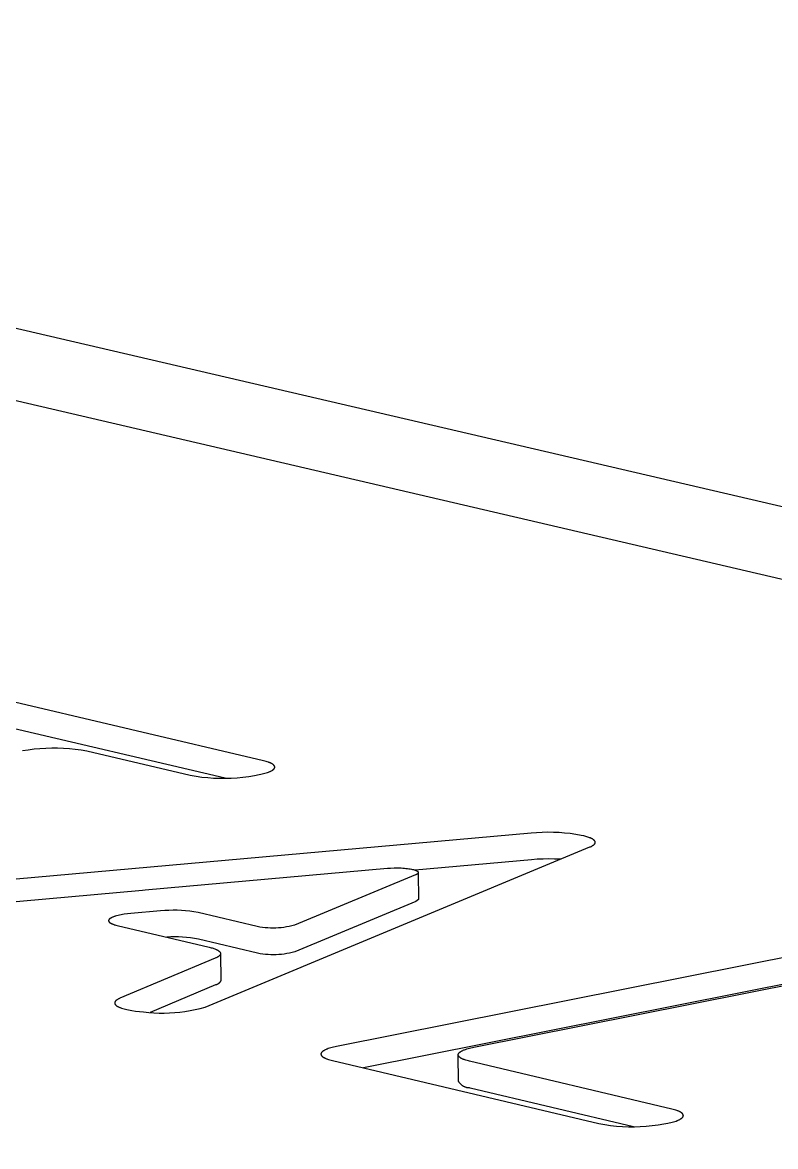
# Model space of a CAD drawing. Header units: millimetres. Extents: x 1422 to 6060, y -58 to 3182.
# Drawn here: x 2251.71 to 2273.66, y 1289.42 to 1322.17 of the extents above; entities that cross this region are included whole.
import ezdxf

# ---------------------------------------------------------------- set-up
doc = ezdxf.new("R2010")
doc.units = ezdxf.units.MM
doc.header["$MEASUREMENT"] = 0
doc.layers.add('Utwórz2D linie widoczne', color=7, linetype='Continuous', true_color=0x000000)

msp = doc.modelspace()

# ---------------------------------------------------------------- linework, layer by layer
at = {"layer": 'Utwórz2D linie widoczne'}
for p, q in [((2160.631, 1334.406), (2400.601, 1278.58)), ((2155.528, 1333.526), (2394.858, 1277.742)), ((2258.73, 1300.659), (2249.104, 1302.92)), ((2257.613, 1300.15), (2249.114, 1302.148)), ((2251.707, 1300.955), (2251.876, 1300.982)), ((2251.876, 1300.982), (2252.046, 1301.003)), ((2252.046, 1301.003), (2252.217, 1301.019)), ((2252.217, 1301.019), (2252.388, 1301.029)), ((2252.388, 1301.029), (2252.559, 1301.034)), ((2252.559, 1301.034), (2252.731, 1301.033)), ((2252.731, 1301.033), (2252.902, 1301.027)), ((2252.902, 1301.027), (2253.073, 1301.015)), ((2253.073, 1301.015), (2253.243, 1300.997)), ((2253.243, 1300.997), (2253.413, 1300.975)), ((2253.413, 1300.975), (2253.582, 1300.946)), ((2253.582, 1300.946), (2256.597, 1300.237)), ((2258.768, 1300.649), (2258.73, 1300.659)), ((2258.805, 1300.639), (2258.768, 1300.649)), ((2258.84, 1300.629), (2258.805, 1300.639)), ((2258.873, 1300.618), (2258.84, 1300.629)), ((2258.889, 1300.612), (2258.873, 1300.618)), ((2258.904, 1300.607), (2258.889, 1300.612)), ((2258.919, 1300.601), (2258.904, 1300.607)), ((2258.933, 1300.595), (2258.919, 1300.601)), ((2258.946, 1300.588), (2258.933, 1300.595)), ((2258.959, 1300.582), (2258.946, 1300.588)), ((2258.971, 1300.576), (2258.959, 1300.582)), ((2258.983, 1300.569), (2258.971, 1300.576)), ((2258.988, 1300.566), (2258.983, 1300.569)), ((2258.993, 1300.563), (2258.988, 1300.566)), ((2258.999, 1300.559), (2258.993, 1300.563)), ((2259.003, 1300.556), (2258.999, 1300.559)), ((2259.008, 1300.552), (2259.003, 1300.556)), ((2259.013, 1300.549), (2259.008, 1300.552)), ((2259.011, 1300.397), (2259.016, 1300.401)), ((2259.017, 1300.546), (2259.013, 1300.549)), ((2259.016, 1300.401), (2259.02, 1300.404)), ((2259.021, 1300.542), (2259.017, 1300.546)), ((2259.02, 1300.404), (2259.024, 1300.408)), ((2259.025, 1300.539), (2259.021, 1300.542)), ((2259.024, 1300.408), (2259.028, 1300.411)), ((2259.029, 1300.535), (2259.025, 1300.539)), ((2259.028, 1300.411), (2259.032, 1300.415)), ((2259.032, 1300.532), (2259.029, 1300.535)), ((2259.036, 1300.528), (2259.032, 1300.532)), ((2259.032, 1300.415), (2259.035, 1300.419)), ((2259.035, 1300.419), (2259.038, 1300.422)), ((2259.037, 1300.526), (2259.036, 1300.528)), ((2259.039, 1300.525), (2259.037, 1300.526)), ((2259.038, 1300.422), (2259.04, 1300.424)), ((2259.04, 1300.523), (2259.039, 1300.525)), ((2259.042, 1300.521), (2259.04, 1300.523)), ((2259.04, 1300.424), (2259.041, 1300.426)), ((2259.041, 1300.426), (2259.043, 1300.428)), ((2259.043, 1300.519), (2259.042, 1300.521)), ((2259.044, 1300.517), (2259.043, 1300.519)), ((2259.043, 1300.428), (2259.044, 1300.43)), ((2259.046, 1300.516), (2259.044, 1300.517)), ((2259.044, 1300.43), (2259.045, 1300.431)), ((2259.045, 1300.431), (2259.047, 1300.433)), ((2259.047, 1300.514), (2259.046, 1300.516)), ((2259.048, 1300.512), (2259.047, 1300.514)), ((2259.047, 1300.433), (2259.048, 1300.435)), ((2259.049, 1300.51), (2259.048, 1300.512)), ((2259.048, 1300.435), (2259.049, 1300.437)), ((2259.05, 1300.509), (2259.049, 1300.51)), ((2259.049, 1300.437), (2259.05, 1300.439)), ((2259.051, 1300.507), (2259.05, 1300.509)), ((2259.05, 1300.439), (2259.051, 1300.441)), ((2259.052, 1300.505), (2259.051, 1300.507)), ((2259.051, 1300.441), (2259.052, 1300.442)), ((2259.053, 1300.503), (2259.052, 1300.505)), ((2259.052, 1300.442), (2259.053, 1300.444)), ((2259.054, 1300.501), (2259.053, 1300.503)), ((2259.053, 1300.444), (2259.054, 1300.446)), ((2259.055, 1300.499), (2259.054, 1300.501)), ((2259.054, 1300.446), (2259.055, 1300.448)), ((2259.056, 1300.498), (2259.055, 1300.499)), ((2259.055, 1300.45), (2259.056, 1300.452)), ((2259.055, 1300.448), (2259.055, 1300.45)), ((2259.056, 1300.496), (2259.056, 1300.498)), ((2259.057, 1300.494), (2259.056, 1300.496)), ((2259.056, 1300.452), (2259.057, 1300.453)), ((2259.057, 1300.492), (2259.057, 1300.494)), ((2259.058, 1300.49), (2259.057, 1300.492)), ((2259.057, 1300.455), (2259.058, 1300.457)), ((2259.057, 1300.453), (2259.057, 1300.455)), ((2259.058, 1300.488), (2259.058, 1300.49)), ((2259.059, 1300.487), (2259.058, 1300.488)), ((2259.058, 1300.459), (2259.059, 1300.461)), ((2259.058, 1300.457), (2259.058, 1300.459)), ((2259.059, 1300.485), (2259.059, 1300.487)), ((2259.059, 1300.483), (2259.059, 1300.485)), ((2259.06, 1300.481), (2259.059, 1300.483)), ((2259.059, 1300.465), (2259.06, 1300.466)), ((2259.059, 1300.463), (2259.059, 1300.465)), ((2259.059, 1300.461), (2259.059, 1300.463)), ((2259.06, 1300.479), (2259.06, 1300.481)), ((2259.06, 1300.477), (2259.06, 1300.479)), ((2259.06, 1300.476), (2259.06, 1300.477)), ((2259.06, 1300.474), (2259.06, 1300.476)), ((2259.06, 1300.472), (2259.06, 1300.474)), ((2259.06, 1300.47), (2259.06, 1300.472)), ((2259.06, 1300.468), (2259.06, 1300.47)), ((2259.06, 1300.466), (2259.06, 1300.468)), ((2256.597, 1300.237), (2256.766, 1300.209)), ((2256.766, 1300.209), (2256.936, 1300.186)), ((2256.936, 1300.186), (2257.107, 1300.169)), ((2257.107, 1300.169), (2257.278, 1300.157)), ((2257.278, 1300.157), (2257.449, 1300.15)), ((2257.449, 1300.15), (2257.621, 1300.15)), ((2257.621, 1300.15), (2257.792, 1300.154)), ((2257.792, 1300.154), (2257.963, 1300.165)), ((2257.963, 1300.165), (2258.134, 1300.181)), ((2258.134, 1300.181), (2258.304, 1300.202)), ((2258.304, 1300.202), (2258.474, 1300.229)), ((2258.474, 1300.229), (2258.607, 1300.255)), ((2258.607, 1300.255), (2258.651, 1300.264)), ((2258.651, 1300.264), (2258.693, 1300.274)), ((2258.693, 1300.274), (2258.735, 1300.284)), ((2258.735, 1300.284), (2258.774, 1300.295)), ((2258.774, 1300.295), (2258.812, 1300.306)), ((2258.812, 1300.306), (2258.848, 1300.318)), ((2258.848, 1300.318), (2258.882, 1300.33)), ((2258.882, 1300.33), (2258.898, 1300.336)), ((2258.898, 1300.336), (2258.914, 1300.342)), ((2258.914, 1300.342), (2258.928, 1300.349)), ((2258.928, 1300.349), (2258.942, 1300.356)), ((2258.942, 1300.356), (2258.956, 1300.362)), ((2258.956, 1300.362), (2258.968, 1300.369)), ((2258.968, 1300.369), (2258.98, 1300.376)), ((2258.98, 1300.376), (2258.986, 1300.379)), ((2258.986, 1300.379), (2258.991, 1300.383)), ((2258.991, 1300.383), (2258.997, 1300.386)), ((2258.997, 1300.386), (2259.002, 1300.39)), ((2259.002, 1300.39), (2259.007, 1300.393)), ((2259.007, 1300.393), (2259.011, 1300.397)), ((2266.529, 1298.551), (2244.089, 1296.542)), ((2266.693, 1298.564), (2266.529, 1298.551)), ((2266.856, 1298.572), (2266.693, 1298.564)), ((2267.02, 1298.576), (2266.856, 1298.572)), ((2267.183, 1298.573), (2267.02, 1298.576)), ((2267.347, 1298.566), (2267.183, 1298.573)), ((2267.51, 1298.554), (2267.347, 1298.566)), ((2267.672, 1298.536), (2267.51, 1298.554)), ((2267.834, 1298.513), (2267.672, 1298.536)), ((2267.996, 1298.485), (2267.834, 1298.513)), ((2268.069, 1298.468), (2267.996, 1298.485)), ((2268.1, 1298.461), (2268.069, 1298.468)), ((2268.13, 1298.453), (2268.1, 1298.461)), ((2268.158, 1298.445), (2268.13, 1298.453)), ((2268.186, 1298.436), (2268.158, 1298.445)), ((2268.212, 1298.427), (2268.186, 1298.436)), ((2257.034, 1293.48), (2268.247, 1298.147)), ((2268.237, 1298.418), (2268.212, 1298.427)), ((2268.26, 1298.409), (2268.237, 1298.418)), ((2268.247, 1298.147), (2268.268, 1298.156)), ((2268.271, 1298.404), (2268.26, 1298.409)), ((2268.268, 1298.156), (2268.279, 1298.161)), ((2268.282, 1298.399), (2268.271, 1298.404)), ((2268.279, 1298.161), (2268.289, 1298.166)), ((2268.292, 1298.395), (2268.282, 1298.399)), ((2268.289, 1298.166), (2268.298, 1298.171)), ((2268.302, 1298.39), (2268.292, 1298.395)), ((2268.298, 1298.171), (2268.307, 1298.176)), ((2268.311, 1298.385), (2268.302, 1298.39)), ((2268.307, 1298.176), (2268.316, 1298.181)), ((2268.32, 1298.38), (2268.311, 1298.385)), ((2268.316, 1298.181), (2268.325, 1298.186)), ((2268.329, 1298.374), (2268.32, 1298.38)), ((2268.325, 1298.186), (2268.333, 1298.191)), ((2268.337, 1298.369), (2268.329, 1298.374)), ((2268.333, 1298.191), (2268.34, 1298.196)), ((2268.345, 1298.364), (2268.337, 1298.369)), ((2268.34, 1298.196), (2268.347, 1298.201)), ((2268.352, 1298.359), (2268.345, 1298.364)), ((2268.347, 1298.201), (2268.354, 1298.206)), ((2268.355, 1298.356), (2268.352, 1298.359)), ((2268.354, 1298.206), (2268.357, 1298.209)), ((2268.358, 1298.354), (2268.355, 1298.356)), ((2268.357, 1298.209), (2268.361, 1298.212)), ((2268.362, 1298.351), (2268.358, 1298.354)), ((2268.361, 1298.212), (2268.364, 1298.214)), ((2268.365, 1298.348), (2268.362, 1298.351)), ((2268.364, 1298.214), (2268.366, 1298.217)), ((2268.368, 1298.346), (2268.365, 1298.348)), ((2268.366, 1298.217), (2268.369, 1298.219)), ((2268.37, 1298.343), (2268.368, 1298.346)), ((2268.369, 1298.219), (2268.372, 1298.222)), ((2268.373, 1298.34), (2268.37, 1298.343)), ((2268.372, 1298.222), (2268.375, 1298.225)), ((2268.376, 1298.338), (2268.373, 1298.34)), ((2268.375, 1298.225), (2268.377, 1298.228)), ((2268.378, 1298.335), (2268.376, 1298.338)), ((2268.377, 1298.228), (2268.379, 1298.23)), ((2268.381, 1298.332), (2268.378, 1298.335)), ((2268.379, 1298.23), (2268.382, 1298.233)), ((2268.383, 1298.329), (2268.381, 1298.332)), ((2268.382, 1298.233), (2268.384, 1298.236)), ((2268.385, 1298.327), (2268.383, 1298.329)), ((2268.384, 1298.236), (2268.386, 1298.238)), ((2268.387, 1298.324), (2268.385, 1298.327)), ((2268.386, 1298.238), (2268.388, 1298.241)), ((2268.389, 1298.321), (2268.387, 1298.324)), ((2268.388, 1298.241), (2268.389, 1298.244)), ((2268.39, 1298.318), (2268.389, 1298.321)), ((2268.389, 1298.244), (2268.391, 1298.247)), ((2268.392, 1298.316), (2268.39, 1298.318)), ((2268.391, 1298.247), (2268.392, 1298.249)), ((2268.393, 1298.314), (2268.392, 1298.316)), ((2268.392, 1298.249), (2268.393, 1298.251)), ((2268.393, 1298.313), (2268.393, 1298.314)), ((2268.394, 1298.312), (2268.393, 1298.313)), ((2268.393, 1298.251), (2268.394, 1298.252)), ((2268.395, 1298.31), (2268.394, 1298.312)), ((2268.394, 1298.252), (2268.395, 1298.253)), ((2268.395, 1298.309), (2268.395, 1298.31)), ((2268.396, 1298.307), (2268.395, 1298.309)), ((2268.395, 1298.255), (2268.396, 1298.256)), ((2268.395, 1298.253), (2268.395, 1298.255)), ((2268.396, 1298.306), (2268.396, 1298.307)), ((2268.397, 1298.305), (2268.396, 1298.306)), ((2268.396, 1298.258), (2268.397, 1298.259)), ((2268.396, 1298.256), (2268.396, 1298.258)), ((2268.398, 1298.303), (2268.397, 1298.305)), ((2268.397, 1298.26), (2268.398, 1298.262)), ((2268.397, 1298.259), (2268.397, 1298.26)), ((2268.398, 1298.302), (2268.398, 1298.303)), ((2268.398, 1298.3), (2268.398, 1298.302)), ((2268.399, 1298.299), (2268.398, 1298.3)), ((2268.398, 1298.263), (2268.399, 1298.264)), ((2268.398, 1298.262), (2268.398, 1298.263)), ((2268.399, 1298.298), (2268.399, 1298.299)), ((2268.4, 1298.296), (2268.399, 1298.298)), ((2268.399, 1298.267), (2268.4, 1298.269)), ((2268.399, 1298.266), (2268.399, 1298.267)), ((2268.399, 1298.264), (2268.399, 1298.266)), ((2268.4, 1298.295), (2268.4, 1298.296)), ((2268.4, 1298.294), (2268.4, 1298.295)), ((2268.4, 1298.292), (2268.4, 1298.294)), ((2268.401, 1298.291), (2268.4, 1298.292)), ((2268.4, 1298.273), (2268.401, 1298.274)), ((2268.4, 1298.271), (2268.4, 1298.273)), ((2268.4, 1298.27), (2268.4, 1298.271)), ((2268.4, 1298.269), (2268.4, 1298.27)), ((2268.401, 1298.289), (2268.401, 1298.291)), ((2268.401, 1298.288), (2268.401, 1298.289)), ((2268.401, 1298.287), (2268.401, 1298.288)), ((2268.401, 1298.285), (2268.401, 1298.287)), ((2268.401, 1298.284), (2268.401, 1298.285)), ((2268.401, 1298.282), (2268.401, 1298.284)), ((2268.401, 1298.281), (2268.401, 1298.282)), ((2268.401, 1298.28), (2268.401, 1298.281)), ((2268.401, 1298.278), (2268.401, 1298.28)), ((2268.401, 1298.277), (2268.401, 1298.278)), ((2268.401, 1298.275), (2268.401, 1298.277)), ((2268.401, 1298.274), (2268.401, 1298.275)), ((2266.709, 1297.788), (2266.539, 1297.776)), ((2266.879, 1297.796), (2266.709, 1297.788)), ((2267.048, 1297.798), (2266.879, 1297.796)), ((2267.218, 1297.796), (2267.048, 1297.798)), ((2267.388, 1297.79), (2267.218, 1297.796)), ((2255.28, 1296.895), (2262.343, 1297.528)), ((2262.343, 1297.528), (2262.437, 1297.534)), ((2262.437, 1297.534), (2262.537, 1297.538)), ((2262.537, 1297.538), (2262.639, 1297.539)), ((2262.639, 1297.539), (2262.742, 1297.536)), ((2262.742, 1297.536), (2262.791, 1297.533)), ((2262.791, 1297.533), (2262.839, 1297.53)), ((2262.839, 1297.53), (2262.885, 1297.525)), ((2262.885, 1297.525), (2262.929, 1297.52)), ((2262.929, 1297.52), (2262.971, 1297.515)), ((2262.971, 1297.515), (2263.009, 1297.508)), ((2263.009, 1297.508), (2263.045, 1297.502)), ((2263.045, 1297.502), (2263.077, 1297.495)), ((2263.077, 1297.495), (2263.092, 1297.491)), ((2263.092, 1297.491), (2263.107, 1297.487)), ((2263.107, 1297.487), (2263.121, 1297.483)), ((2263.121, 1297.483), (2263.135, 1297.479)), ((2263.135, 1297.479), (2263.148, 1297.475)), ((2263.148, 1297.475), (2263.16, 1297.47)), ((2266.539, 1297.776), (2263.154, 1297.472)), ((2263.16, 1297.47), (2263.172, 1297.465)), ((2263.172, 1297.465), (2263.177, 1297.463)), ((2263.177, 1297.463), (2263.182, 1297.461)), ((2263.182, 1297.461), (2263.187, 1297.458)), ((2263.187, 1297.458), (2263.192, 1297.456)), ((2263.192, 1297.456), (2263.197, 1297.453)), ((2263.197, 1297.453), (2263.202, 1297.451)), ((2263.202, 1297.451), (2263.206, 1297.448)), ((2263.165, 1297.334), (2259.636, 1295.868)), ((2263.176, 1297.339), (2263.165, 1297.334)), ((2263.181, 1297.341), (2263.176, 1297.339)), ((2263.186, 1297.343), (2263.181, 1297.341)), ((2263.191, 1297.346), (2263.186, 1297.343)), ((2263.196, 1297.348), (2263.191, 1297.346)), ((2263.2, 1297.351), (2263.196, 1297.348)), ((2263.204, 1297.353), (2263.2, 1297.351)), ((2263.208, 1297.356), (2263.204, 1297.353)), ((2263.206, 1297.448), (2263.21, 1297.446)), ((2263.212, 1297.359), (2263.208, 1297.356)), ((2263.21, 1297.446), (2263.214, 1297.443)), ((2263.216, 1297.361), (2263.212, 1297.359)), ((2263.214, 1297.443), (2263.217, 1297.44)), ((2263.219, 1297.364), (2263.216, 1297.361)), ((2263.217, 1297.44), (2263.219, 1297.439)), ((2263.219, 1297.439), (2263.221, 1297.438)), ((2263.221, 1297.365), (2263.219, 1297.364)), ((2263.221, 1297.438), (2263.222, 1297.437)), ((2263.222, 1297.367), (2263.221, 1297.365)), ((2263.222, 1297.437), (2263.224, 1297.435)), ((2263.224, 1297.368), (2263.222, 1297.367)), ((2263.224, 1297.435), (2263.225, 1297.434)), ((2263.225, 1297.369), (2263.224, 1297.368)), ((2263.225, 1297.434), (2263.227, 1297.433)), ((2263.227, 1297.371), (2263.225, 1297.369)), ((2263.227, 1297.433), (2263.228, 1297.431)), ((2263.228, 1297.372), (2263.227, 1297.371)), ((2263.228, 1297.431), (2263.23, 1297.43)), ((2263.229, 1297.373), (2263.228, 1297.372)), ((2263.231, 1297.375), (2263.229, 1297.373)), ((2263.23, 1297.43), (2263.231, 1297.428)), ((2263.231, 1297.428), (2263.232, 1297.427)), ((2263.232, 1297.376), (2263.231, 1297.375)), ((2263.232, 1297.427), (2263.233, 1297.426)), ((2263.233, 1297.377), (2263.232, 1297.376)), ((2263.233, 1297.426), (2263.234, 1297.424)), ((2263.234, 1297.379), (2263.233, 1297.377)), ((2263.234, 1297.424), (2263.235, 1297.423)), ((2263.235, 1297.38), (2263.234, 1297.379)), ((2263.235, 1297.423), (2263.236, 1297.422)), ((2263.236, 1297.381), (2263.235, 1297.38)), ((2263.236, 1297.422), (2263.237, 1297.42)), ((2263.237, 1297.383), (2263.236, 1297.381)), ((2263.237, 1297.42), (2263.238, 1297.419)), ((2263.238, 1297.384), (2263.237, 1297.383)), ((2263.238, 1297.419), (2263.238, 1297.418)), ((2263.238, 1297.418), (2263.238, 1297.418)), ((2263.238, 1297.418), (2263.239, 1297.417)), ((2263.239, 1297.386), (2263.238, 1297.386)), ((2263.238, 1297.386), (2263.238, 1297.384)), ((2263.239, 1297.417), (2263.239, 1297.416)), ((2263.239, 1297.416), (2263.239, 1297.415)), ((2263.239, 1297.415), (2263.24, 1297.415)), ((2263.24, 1297.388), (2263.239, 1297.388)), ((2263.239, 1297.388), (2263.239, 1297.387)), ((2263.239, 1297.387), (2263.239, 1297.386)), ((2263.24, 1297.415), (2263.24, 1297.414)), ((2263.24, 1297.414), (2263.24, 1297.413)), ((2263.24, 1297.413), (2263.241, 1297.413)), ((2263.241, 1297.39), (2263.24, 1297.39)), ((2263.24, 1297.39), (2263.24, 1297.389)), ((2263.24, 1297.389), (2263.24, 1297.388)), ((2263.241, 1297.413), (2263.241, 1297.412)), ((2263.241, 1297.412), (2263.241, 1297.411)), ((2263.241, 1297.411), (2263.241, 1297.411)), ((2263.241, 1297.411), (2263.241, 1297.41)), ((2263.241, 1297.41), (2263.242, 1297.409)), ((2263.242, 1297.394), (2263.241, 1297.393)), ((2263.241, 1297.393), (2263.241, 1297.393)), ((2263.241, 1297.393), (2263.241, 1297.392)), ((2263.241, 1297.392), (2263.241, 1297.391)), ((2263.241, 1297.391), (2263.241, 1297.39)), ((2263.242, 1297.409), (2263.242, 1297.409)), ((2263.242, 1297.409), (2263.242, 1297.408)), ((2263.242, 1297.408), (2263.242, 1297.407)), ((2263.242, 1297.407), (2263.242, 1297.406)), ((2263.242, 1297.406), (2263.242, 1297.406)), ((2263.242, 1297.406), (2263.242, 1297.405)), ((2263.242, 1297.405), (2263.242, 1297.404)), ((2263.242, 1297.404), (2263.243, 1297.404)), ((2263.243, 1297.4), (2263.242, 1297.399)), ((2263.242, 1297.399), (2263.242, 1297.399)), ((2263.242, 1297.399), (2263.242, 1297.398)), ((2263.242, 1297.398), (2263.242, 1297.397)), ((2263.242, 1297.397), (2263.242, 1297.397)), ((2263.242, 1297.397), (2263.242, 1297.396)), ((2263.242, 1297.396), (2263.242, 1297.395)), ((2263.242, 1297.395), (2263.242, 1297.395)), ((2263.242, 1297.395), (2263.242, 1297.394)), ((2263.243, 1297.404), (2263.243, 1297.403)), ((2263.243, 1297.403), (2263.243, 1297.402)), ((2263.243, 1297.402), (2263.243, 1297.402)), ((2263.243, 1297.402), (2263.243, 1297.401)), ((2263.243, 1297.401), (2263.243, 1297.4)), ((2263.243, 1297.397), (2263.253, 1296.621)), ((2245.053, 1295.985), (2255.208, 1296.888)), ((2255.208, 1296.888), (2255.28, 1296.895)), ((2263.175, 1296.558), (2259.646, 1295.091)), ((2263.252, 1296.621), (2263.175, 1296.558)), ((2254.451, 1296.142), (2254.413, 1296.131)), ((2254.493, 1296.152), (2254.451, 1296.142)), ((2254.536, 1296.162), (2254.493, 1296.152)), ((2254.581, 1296.17), (2254.536, 1296.162)), ((2254.627, 1296.178), (2254.581, 1296.17)), ((2254.675, 1296.186), (2254.627, 1296.178)), ((2254.771, 1296.199), (2254.675, 1296.186)), ((2254.867, 1296.208), (2254.771, 1296.199)), ((2255.731, 1296.285), (2254.867, 1296.208)), ((2255.852, 1296.295), (2255.731, 1296.285)), ((2255.974, 1296.301), (2255.852, 1296.295)), ((2256.096, 1296.303), (2255.974, 1296.301)), ((2256.218, 1296.302), (2256.096, 1296.303)), ((2256.339, 1296.296), (2256.218, 1296.302)), ((2256.461, 1296.287), (2256.339, 1296.296)), ((2256.582, 1296.274), (2256.461, 1296.287)), ((2256.703, 1296.257), (2256.582, 1296.274)), ((2256.823, 1296.236), (2256.703, 1296.257)), ((2258.545, 1295.83), (2256.823, 1296.236)), ((2254.217, 1296.007), (2254.216, 1296.005)), ((2254.216, 1296.005), (2254.216, 1296.004)), ((2254.216, 1296.004), (2254.216, 1296.002)), ((2254.216, 1296.002), (2254.216, 1296)), ((2254.216, 1296), (2254.216, 1295.999)), ((2254.216, 1295.999), (2254.216, 1295.997)), ((2254.216, 1295.997), (2254.217, 1295.995)), ((2254.218, 1296.012), (2254.217, 1296.011)), ((2254.217, 1296.011), (2254.217, 1296.009)), ((2254.217, 1296.009), (2254.217, 1296.007)), ((2254.217, 1295.995), (2254.217, 1295.993)), ((2254.217, 1295.993), (2254.217, 1295.992)), ((2254.217, 1295.992), (2254.218, 1295.99)), ((2254.219, 1296.016), (2254.218, 1296.014)), ((2254.218, 1296.014), (2254.218, 1296.012)), ((2254.218, 1295.99), (2254.218, 1295.988)), ((2254.218, 1295.988), (2254.219, 1295.987)), ((2254.22, 1296.019), (2254.219, 1296.018)), ((2254.219, 1296.018), (2254.219, 1296.016)), ((2254.219, 1295.987), (2254.219, 1295.985)), ((2254.219, 1295.985), (2254.22, 1295.983)), ((2254.221, 1296.021), (2254.22, 1296.019)), ((2254.22, 1295.983), (2254.22, 1295.981)), ((2254.22, 1295.981), (2254.221, 1295.98)), ((2254.222, 1296.025), (2254.221, 1296.023)), ((2254.221, 1296.023), (2254.221, 1296.021)), ((2254.221, 1295.98), (2254.222, 1295.978)), ((2254.223, 1296.026), (2254.222, 1296.025)), ((2254.222, 1295.978), (2254.223, 1295.976)), ((2254.224, 1296.028), (2254.223, 1296.026)), ((2254.223, 1295.976), (2254.224, 1295.975)), ((2254.225, 1296.03), (2254.224, 1296.028)), ((2254.224, 1295.975), (2254.225, 1295.973)), ((2254.226, 1296.032), (2254.225, 1296.03)), ((2254.225, 1295.973), (2254.226, 1295.971)), ((2254.228, 1296.033), (2254.226, 1296.032)), ((2254.226, 1295.971), (2254.227, 1295.97)), ((2254.227, 1295.97), (2254.228, 1295.968)), ((2254.229, 1296.035), (2254.228, 1296.033)), ((2254.228, 1295.968), (2254.229, 1295.966)), ((2254.23, 1296.037), (2254.229, 1296.035)), ((2254.229, 1295.966), (2254.231, 1295.965)), ((2254.232, 1296.039), (2254.23, 1296.037)), ((2254.231, 1295.965), (2254.232, 1295.963)), ((2254.233, 1296.04), (2254.232, 1296.039)), ((2254.232, 1295.963), (2254.234, 1295.961)), ((2254.235, 1296.042), (2254.233, 1296.04)), ((2254.234, 1295.961), (2254.235, 1295.96)), ((2254.236, 1296.044), (2254.235, 1296.042)), ((2254.235, 1295.96), (2254.237, 1295.958)), ((2254.238, 1296.046), (2254.236, 1296.044)), ((2254.237, 1295.958), (2254.238, 1295.957)), ((2254.239, 1296.047), (2254.238, 1296.046)), ((2254.238, 1295.957), (2254.24, 1295.955)), ((2254.241, 1296.049), (2254.239, 1296.047)), ((2254.24, 1295.955), (2254.242, 1295.953)), ((2254.243, 1296.051), (2254.241, 1296.049)), ((2254.242, 1295.953), (2254.243, 1295.952)), ((2254.247, 1296.054), (2254.243, 1296.051)), ((2254.243, 1295.952), (2254.247, 1295.949)), ((2254.251, 1296.058), (2254.247, 1296.054)), ((2254.247, 1295.949), (2254.251, 1295.945)), ((2254.256, 1296.061), (2254.251, 1296.058)), ((2254.251, 1295.945), (2254.255, 1295.942)), ((2254.255, 1295.942), (2254.259, 1295.939)), ((2254.26, 1296.065), (2254.256, 1296.061)), ((2254.259, 1295.939), (2254.264, 1295.936)), ((2254.265, 1296.068), (2254.26, 1296.065)), ((2254.264, 1295.936), (2254.269, 1295.933)), ((2254.27, 1296.071), (2254.265, 1296.068)), ((2254.269, 1295.933), (2254.273, 1295.93)), ((2254.276, 1296.075), (2254.27, 1296.071)), ((2254.273, 1295.93), (2254.279, 1295.927)), ((2254.282, 1296.078), (2254.276, 1296.075)), ((2254.279, 1295.927), (2254.284, 1295.924)), ((2254.288, 1296.081), (2254.282, 1296.078)), ((2254.284, 1295.924), (2254.289, 1295.921)), ((2254.294, 1296.085), (2254.288, 1296.081)), ((2254.289, 1295.921), (2254.301, 1295.916)), ((2254.3, 1296.088), (2254.294, 1296.085)), ((2254.314, 1296.094), (2254.3, 1296.088)), ((2254.301, 1295.916), (2254.313, 1295.91)), ((2254.313, 1295.91), (2254.326, 1295.905)), ((2254.328, 1296.101), (2254.314, 1296.094)), ((2254.326, 1295.905), (2254.339, 1295.899)), ((2254.343, 1296.107), (2254.328, 1296.101)), ((2254.339, 1295.899), (2254.353, 1295.894)), ((2254.36, 1296.113), (2254.343, 1296.107)), ((2254.353, 1295.894), (2254.367, 1295.889)), ((2254.376, 1296.119), (2254.36, 1296.113)), ((2254.367, 1295.889), (2254.382, 1295.884)), ((2254.394, 1296.125), (2254.376, 1296.119)), ((2254.382, 1295.884), (2254.397, 1295.88)), ((2254.413, 1296.131), (2254.394, 1296.125)), ((2254.397, 1295.88), (2254.429, 1295.871)), ((2254.429, 1295.871), (2254.462, 1295.862)), ((2254.462, 1295.862), (2257.147, 1295.228)), ((2258.622, 1295.816), (2258.545, 1295.83)), ((2258.7, 1295.804), (2258.622, 1295.816)), ((2259.406, 1295.817), (2259.328, 1295.806)), ((2259.483, 1295.832), (2259.406, 1295.817)), ((2259.56, 1295.848), (2259.483, 1295.832)), ((2259.636, 1295.868), (2259.56, 1295.848)), ((2256.027, 1295.525), (2255.912, 1295.52)), ((2256.143, 1295.527), (2256.027, 1295.525)), ((2256.259, 1295.525), (2256.143, 1295.527)), ((2256.374, 1295.519), (2256.259, 1295.525)), ((2256.49, 1295.51), (2256.374, 1295.519)), ((2256.604, 1295.497), (2256.49, 1295.51)), ((2256.719, 1295.48), (2256.604, 1295.497)), ((2258.778, 1295.796), (2258.7, 1295.804)), ((2258.857, 1295.789), (2258.778, 1295.796)), ((2258.935, 1295.786), (2258.857, 1295.789)), ((2259.014, 1295.784), (2258.935, 1295.786)), ((2259.093, 1295.786), (2259.014, 1295.784)), ((2259.171, 1295.79), (2259.093, 1295.786)), ((2259.25, 1295.796), (2259.171, 1295.79)), ((2259.328, 1295.806), (2259.25, 1295.796)), ((2277.708, 1295.689), (2260.863, 1292.335)), ((2256.833, 1295.459), (2256.719, 1295.48)), ((2258.555, 1295.053), (2256.833, 1295.459)), ((2257.147, 1295.228), (2257.178, 1295.221)), ((2257.178, 1295.221), (2257.207, 1295.213)), ((2257.207, 1295.213), (2257.236, 1295.205)), ((2257.236, 1295.205), (2257.263, 1295.196)), ((2257.263, 1295.196), (2257.289, 1295.188)), ((2257.289, 1295.188), (2257.314, 1295.179)), ((2257.314, 1295.179), (2257.337, 1295.169)), ((2257.337, 1295.169), (2257.348, 1295.165)), ((2257.348, 1295.165), (2257.359, 1295.16)), ((2257.359, 1295.16), (2257.369, 1295.155)), ((2264.863, 1292.315), (2279.585, 1295.248)), ((2257.325, 1294.907), (2254.548, 1293.739)), ((2257.347, 1294.916), (2257.325, 1294.907)), ((2257.357, 1294.921), (2257.347, 1294.916)), ((2257.367, 1294.926), (2257.357, 1294.921)), ((2257.376, 1294.931), (2257.367, 1294.926)), ((2257.369, 1295.155), (2257.379, 1295.15)), ((2257.385, 1294.935), (2257.376, 1294.931)), ((2257.379, 1295.15), (2257.388, 1295.145)), ((2257.394, 1294.94), (2257.385, 1294.935)), ((2257.388, 1295.145), (2257.397, 1295.14)), ((2257.402, 1294.946), (2257.394, 1294.94)), ((2257.397, 1295.14), (2257.406, 1295.135)), ((2257.41, 1294.951), (2257.402, 1294.946)), ((2257.406, 1295.135), (2257.414, 1295.13)), ((2257.418, 1294.956), (2257.41, 1294.951)), ((2257.414, 1295.13), (2257.422, 1295.124)), ((2257.425, 1294.961), (2257.418, 1294.956)), ((2257.422, 1295.124), (2257.429, 1295.119)), ((2257.432, 1294.966), (2257.425, 1294.961)), ((2257.429, 1295.119), (2257.432, 1295.116)), ((2257.432, 1295.116), (2257.436, 1295.114)), ((2257.435, 1294.969), (2257.432, 1294.966)), ((2257.438, 1294.971), (2257.435, 1294.969)), ((2257.436, 1295.114), (2257.439, 1295.111)), ((2257.441, 1294.974), (2257.438, 1294.971)), ((2257.439, 1295.111), (2257.442, 1295.108)), ((2257.444, 1294.977), (2257.441, 1294.974)), ((2257.442, 1295.108), (2257.445, 1295.106)), ((2257.447, 1294.979), (2257.444, 1294.977)), ((2257.445, 1295.106), (2257.448, 1295.103)), ((2257.449, 1294.982), (2257.447, 1294.979)), ((2257.448, 1295.103), (2257.45, 1295.1)), ((2257.452, 1294.985), (2257.449, 1294.982)), ((2257.45, 1295.1), (2257.453, 1295.098)), ((2257.454, 1294.988), (2257.452, 1294.985)), ((2257.453, 1295.098), (2257.455, 1295.095)), ((2257.457, 1294.99), (2257.454, 1294.988)), ((2257.455, 1295.095), (2257.458, 1295.092)), ((2257.459, 1294.993), (2257.457, 1294.99)), ((2257.458, 1295.092), (2257.46, 1295.09)), ((2257.461, 1294.996), (2257.459, 1294.993)), ((2257.46, 1295.09), (2257.462, 1295.087)), ((2257.463, 1294.998), (2257.461, 1294.996)), ((2257.462, 1295.087), (2257.464, 1295.084)), ((2257.465, 1295.001), (2257.463, 1294.998)), ((2257.464, 1295.084), (2257.466, 1295.081)), ((2257.467, 1295.004), (2257.465, 1295.001)), ((2257.466, 1295.081), (2257.467, 1295.079)), ((2257.467, 1295.079), (2257.469, 1295.076)), ((2257.468, 1295.007), (2257.467, 1295.004)), ((2257.47, 1295.009), (2257.468, 1295.007)), ((2257.469, 1295.076), (2257.47, 1295.074)), ((2257.47, 1295.074), (2257.47, 1295.073)), ((2257.47, 1295.073), (2257.471, 1295.072)), ((2257.471, 1295.012), (2257.47, 1295.011)), ((2257.47, 1295.011), (2257.47, 1295.009)), ((2257.471, 1295.072), (2257.472, 1295.07)), ((2257.472, 1295.013), (2257.471, 1295.012)), ((2257.472, 1295.07), (2257.472, 1295.069)), ((2257.472, 1295.069), (2257.473, 1295.068)), ((2257.473, 1295.016), (2257.472, 1295.015)), ((2257.472, 1295.015), (2257.472, 1295.013)), ((2257.473, 1295.068), (2257.474, 1295.066)), ((2257.474, 1295.018), (2257.473, 1295.016)), ((2257.474, 1295.066), (2257.474, 1295.065)), ((2257.474, 1295.065), (2257.475, 1295.063)), ((2257.475, 1295.02), (2257.474, 1295.019)), ((2257.474, 1295.019), (2257.474, 1295.018)), ((2257.475, 1295.063), (2257.475, 1295.062)), ((2257.475, 1295.062), (2257.476, 1295.061)), ((2257.476, 1295.025), (2257.475, 1295.023)), ((2257.475, 1295.023), (2257.475, 1295.022)), ((2257.475, 1295.022), (2257.475, 1295.02)), ((2257.476, 1295.061), (2257.476, 1295.059)), ((2257.476, 1295.059), (2257.476, 1295.058)), ((2257.476, 1295.058), (2257.477, 1295.056)), ((2257.477, 1295.027), (2257.476, 1295.026)), ((2257.476, 1295.026), (2257.476, 1295.025)), ((2257.477, 1295.056), (2257.477, 1295.055)), ((2257.477, 1295.055), (2257.477, 1295.054)), ((2257.477, 1295.054), (2257.477, 1295.052)), ((2257.477, 1295.052), (2257.478, 1295.051)), ((2257.478, 1295.033), (2257.477, 1295.031)), ((2257.477, 1295.031), (2257.477, 1295.03)), ((2257.477, 1295.03), (2257.477, 1295.029)), ((2257.477, 1295.029), (2257.477, 1295.027)), ((2257.478, 1295.051), (2257.478, 1295.049)), ((2257.478, 1295.049), (2257.478, 1295.048)), ((2257.478, 1295.048), (2257.478, 1295.047)), ((2257.478, 1295.047), (2257.478, 1295.045)), ((2257.478, 1295.045), (2257.478, 1295.044)), ((2257.478, 1295.044), (2257.478, 1295.043)), ((2257.478, 1295.043), (2257.478, 1295.041)), ((2257.478, 1295.041), (2257.478, 1295.04)), ((2257.478, 1295.04), (2257.478, 1295.038)), ((2257.478, 1295.038), (2257.478, 1295.037)), ((2257.478, 1295.037), (2257.478, 1295.036)), ((2257.478, 1295.036), (2257.478, 1295.034)), ((2257.478, 1295.034), (2257.478, 1295.033)), ((2257.478, 1295.031), (2257.488, 1294.265)), ((2258.632, 1295.039), (2258.555, 1295.053)), ((2258.71, 1295.027), (2258.632, 1295.039)), ((2258.788, 1295.019), (2258.71, 1295.027)), ((2258.867, 1295.012), (2258.788, 1295.019)), ((2258.945, 1295.009), (2258.867, 1295.012)), ((2259.024, 1295.007), (2258.945, 1295.009)), ((2259.103, 1295.009), (2259.024, 1295.007)), ((2259.181, 1295.013), (2259.103, 1295.009)), ((2259.26, 1295.019), (2259.181, 1295.013)), ((2259.338, 1295.029), (2259.26, 1295.019)), ((2259.416, 1295.04), (2259.338, 1295.029)), ((2259.493, 1295.055), (2259.416, 1295.04)), ((2259.57, 1295.071), (2259.493, 1295.055)), ((2259.646, 1295.091), (2259.57, 1295.071)), ((2277.717, 1294.912), (2261.649, 1291.71)), ((2257.433, 1294.178), (2257.428, 1294.174)), ((2257.438, 1294.183), (2257.433, 1294.178)), ((2257.443, 1294.188), (2257.438, 1294.183)), ((2257.448, 1294.193), (2257.443, 1294.188)), ((2257.452, 1294.199), (2257.448, 1294.193)), ((2257.457, 1294.204), (2257.452, 1294.199)), ((2257.461, 1294.21), (2257.457, 1294.204)), ((2257.465, 1294.215), (2257.461, 1294.21)), ((2257.468, 1294.221), (2257.465, 1294.215)), ((2257.472, 1294.227), (2257.468, 1294.221)), ((2257.475, 1294.233), (2257.472, 1294.227)), ((2257.478, 1294.239), (2257.475, 1294.233)), ((2257.481, 1294.246), (2257.478, 1294.239)), ((2257.484, 1294.252), (2257.481, 1294.246)), ((2257.486, 1294.259), (2257.484, 1294.252)), ((2257.488, 1294.265), (2257.486, 1294.259)), ((2257.336, 1294.129), (2255.427, 1293.326)), ((2257.342, 1294.131), (2257.336, 1294.129)), ((2257.349, 1294.132), (2257.342, 1294.131)), ((2257.356, 1294.134), (2257.349, 1294.132)), ((2257.362, 1294.136), (2257.356, 1294.134)), ((2257.369, 1294.139), (2257.362, 1294.136)), ((2257.375, 1294.141), (2257.369, 1294.139)), ((2257.382, 1294.144), (2257.375, 1294.141)), ((2257.388, 1294.147), (2257.382, 1294.144)), ((2257.394, 1294.15), (2257.388, 1294.147)), ((2257.4, 1294.154), (2257.394, 1294.15)), ((2257.406, 1294.157), (2257.4, 1294.154)), ((2257.412, 1294.161), (2257.406, 1294.157)), ((2257.417, 1294.165), (2257.412, 1294.161)), ((2257.423, 1294.169), (2257.417, 1294.165)), ((2257.428, 1294.174), (2257.423, 1294.169)), ((2254.395, 1293.609), (2254.394, 1293.607)), ((2254.394, 1293.607), (2254.394, 1293.605)), ((2254.394, 1293.605), (2254.394, 1293.604)), ((2254.394, 1293.604), (2254.394, 1293.602)), ((2254.394, 1293.602), (2254.394, 1293.6)), ((2254.394, 1293.6), (2254.395, 1293.598)), ((2254.396, 1293.616), (2254.395, 1293.614)), ((2254.395, 1293.614), (2254.395, 1293.613)), ((2254.395, 1293.613), (2254.395, 1293.611)), ((2254.395, 1293.611), (2254.395, 1293.609)), ((2254.395, 1293.598), (2254.395, 1293.596)), ((2254.395, 1293.596), (2254.395, 1293.595)), ((2254.395, 1293.595), (2254.395, 1293.593)), ((2254.395, 1293.593), (2254.396, 1293.591)), ((2254.397, 1293.62), (2254.396, 1293.618)), ((2254.396, 1293.618), (2254.396, 1293.616)), ((2254.396, 1293.591), (2254.396, 1293.589)), ((2254.396, 1293.589), (2254.396, 1293.587)), ((2254.396, 1293.587), (2254.397, 1293.586)), ((2254.398, 1293.623), (2254.397, 1293.622)), ((2254.397, 1293.622), (2254.397, 1293.62)), ((2254.397, 1293.586), (2254.397, 1293.584)), ((2254.397, 1293.584), (2254.398, 1293.582)), ((2254.399, 1293.627), (2254.398, 1293.625)), ((2254.398, 1293.625), (2254.398, 1293.623)), ((2254.398, 1293.582), (2254.398, 1293.58)), ((2254.398, 1293.58), (2254.399, 1293.578)), ((2254.4, 1293.629), (2254.399, 1293.627)), ((2254.399, 1293.578), (2254.4, 1293.577)), ((2254.401, 1293.632), (2254.4, 1293.631)), ((2254.4, 1293.631), (2254.4, 1293.629)), ((2254.4, 1293.577), (2254.401, 1293.575)), ((2254.402, 1293.634), (2254.401, 1293.632)), ((2254.401, 1293.575), (2254.402, 1293.573)), ((2254.403, 1293.636), (2254.402, 1293.634)), ((2254.402, 1293.573), (2254.402, 1293.571)), ((2254.402, 1293.571), (2254.403, 1293.57)), ((2254.404, 1293.638), (2254.403, 1293.636)), ((2254.403, 1293.57), (2254.404, 1293.568)), ((2254.405, 1293.64), (2254.404, 1293.638)), ((2254.404, 1293.568), (2254.405, 1293.566)), ((2254.406, 1293.641), (2254.405, 1293.64)), ((2254.405, 1293.566), (2254.406, 1293.564)), ((2254.407, 1293.643), (2254.406, 1293.641)), ((2254.406, 1293.564), (2254.408, 1293.563)), ((2254.408, 1293.645), (2254.407, 1293.643)), ((2254.41, 1293.647), (2254.408, 1293.645)), ((2254.408, 1293.563), (2254.409, 1293.561)), ((2254.409, 1293.561), (2254.41, 1293.559)), ((2254.411, 1293.649), (2254.41, 1293.647)), ((2254.41, 1293.559), (2254.411, 1293.557)), ((2254.412, 1293.65), (2254.411, 1293.649)), ((2254.411, 1293.557), (2254.413, 1293.556)), ((2254.414, 1293.652), (2254.412, 1293.65)), ((2254.413, 1293.556), (2254.414, 1293.554)), ((2254.415, 1293.654), (2254.414, 1293.652)), ((2254.414, 1293.554), (2254.415, 1293.552)), ((2254.418, 1293.657), (2254.415, 1293.654)), ((2254.415, 1293.552), (2254.417, 1293.55)), ((2254.417, 1293.55), (2254.42, 1293.547)), ((2254.421, 1293.661), (2254.418, 1293.657)), ((2254.42, 1293.547), (2254.423, 1293.544)), ((2254.425, 1293.665), (2254.421, 1293.661)), ((2254.423, 1293.544), (2254.427, 1293.54)), ((2254.429, 1293.668), (2254.425, 1293.665)), ((2254.427, 1293.54), (2254.43, 1293.537)), ((2254.432, 1293.672), (2254.429, 1293.668)), ((2254.43, 1293.537), (2254.434, 1293.533)), ((2254.436, 1293.675), (2254.432, 1293.672)), ((2254.434, 1293.533), (2254.438, 1293.53)), ((2254.441, 1293.679), (2254.436, 1293.675)), ((2254.438, 1293.53), (2254.442, 1293.527)), ((2254.445, 1293.682), (2254.441, 1293.679)), ((2254.442, 1293.527), (2254.447, 1293.523)), ((2254.45, 1293.686), (2254.445, 1293.682)), ((2254.447, 1293.523), (2254.451, 1293.52)), ((2254.454, 1293.689), (2254.45, 1293.686)), ((2254.451, 1293.52), (2254.456, 1293.517)), ((2254.459, 1293.692), (2254.454, 1293.689)), ((2254.465, 1293.696), (2254.459, 1293.692)), ((2254.47, 1293.699), (2254.465, 1293.696)), ((2254.481, 1293.706), (2254.47, 1293.699)), ((2254.493, 1293.713), (2254.481, 1293.706)), ((2254.506, 1293.719), (2254.493, 1293.713)), ((2254.519, 1293.726), (2254.506, 1293.719)), ((2254.533, 1293.732), (2254.519, 1293.726)), ((2254.548, 1293.739), (2254.533, 1293.732)), ((2254.456, 1293.517), (2254.461, 1293.514)), ((2254.461, 1293.514), (2254.466, 1293.51)), ((2254.466, 1293.51), (2254.477, 1293.504)), ((2254.477, 1293.504), (2254.489, 1293.497)), ((2254.489, 1293.497), (2254.501, 1293.491)), ((2254.501, 1293.491), (2254.514, 1293.485)), ((2254.514, 1293.485), (2254.528, 1293.478)), ((2254.528, 1293.478), (2254.543, 1293.472)), ((2254.543, 1293.472), (2254.558, 1293.466)), ((2254.558, 1293.466), (2254.574, 1293.46)), ((2254.574, 1293.46), (2254.591, 1293.454)), ((2254.591, 1293.454), (2254.628, 1293.442)), ((2254.628, 1293.442), (2254.667, 1293.431)), ((2254.667, 1293.431), (2254.708, 1293.42)), ((2254.708, 1293.42), (2254.753, 1293.41)), ((2254.753, 1293.41), (2254.799, 1293.4)), ((2254.799, 1293.4), (2254.848, 1293.391)), ((2254.848, 1293.391), (2254.899, 1293.382)), ((2254.899, 1293.382), (2255.006, 1293.367)), ((2255.006, 1293.367), (2255.118, 1293.354)), ((2255.118, 1293.354), (2255.238, 1293.341)), ((2255.238, 1293.341), (2255.388, 1293.326)), ((2255.388, 1293.326), (2255.539, 1293.315)), ((2255.539, 1293.315), (2255.69, 1293.31)), ((2255.69, 1293.31), (2255.841, 1293.309)), ((2255.841, 1293.309), (2255.992, 1293.313)), ((2255.992, 1293.313), (2256.143, 1293.322)), ((2256.143, 1293.322), (2256.293, 1293.337)), ((2256.293, 1293.337), (2256.443, 1293.356)), ((2256.443, 1293.356), (2256.592, 1293.379)), ((2256.592, 1293.379), (2256.741, 1293.408)), ((2256.741, 1293.408), (2256.888, 1293.442)), ((2256.888, 1293.442), (2257.034, 1293.48)), ((2260.487, 1292.213), (2260.482, 1292.209)), ((2260.499, 1292.22), (2260.487, 1292.213)), ((2260.512, 1292.227), (2260.499, 1292.22)), ((2260.525, 1292.233), (2260.512, 1292.227)), ((2260.54, 1292.24), (2260.525, 1292.233)), ((2260.554, 1292.247), (2260.54, 1292.24)), ((2260.57, 1292.253), (2260.554, 1292.247)), ((2260.586, 1292.259), (2260.57, 1292.253)), ((2260.62, 1292.272), (2260.586, 1292.259)), ((2260.656, 1292.284), (2260.62, 1292.272)), ((2260.695, 1292.295), (2260.656, 1292.284)), ((2260.735, 1292.306), (2260.695, 1292.295)), ((2260.776, 1292.316), (2260.735, 1292.306)), ((2260.819, 1292.326), (2260.776, 1292.316)), ((2260.863, 1292.335), (2260.819, 1292.326)), ((2264.513, 1292.206), (2264.526, 1292.213)), ((2264.526, 1292.213), (2264.54, 1292.22)), ((2264.54, 1292.22), (2264.555, 1292.226)), ((2264.555, 1292.226), (2264.57, 1292.233)), ((2264.57, 1292.233), (2264.587, 1292.239)), ((2264.587, 1292.239), (2264.621, 1292.251)), ((2264.621, 1292.251), (2264.657, 1292.263)), ((2264.657, 1292.263), (2264.695, 1292.275)), ((2264.695, 1292.275), (2264.735, 1292.285)), ((2264.735, 1292.285), (2264.776, 1292.296)), ((2264.776, 1292.296), (2264.819, 1292.305)), ((2264.819, 1292.305), (2264.863, 1292.315)), ((2260.408, 1292.123), (2260.407, 1292.121)), ((2260.407, 1292.121), (2260.407, 1292.119)), ((2260.407, 1292.119), (2260.407, 1292.117)), ((2260.407, 1292.117), (2260.407, 1292.115)), ((2260.407, 1292.115), (2260.407, 1292.113)), ((2260.407, 1292.113), (2260.407, 1292.111)), ((2260.407, 1292.111), (2260.407, 1292.11)), ((2260.407, 1292.11), (2260.407, 1292.108)), ((2260.407, 1292.108), (2260.407, 1292.106)), ((2260.407, 1292.106), (2260.408, 1292.104)), ((2260.409, 1292.128), (2260.408, 1292.126)), ((2260.408, 1292.126), (2260.408, 1292.125)), ((2260.408, 1292.125), (2260.408, 1292.123)), ((2260.408, 1292.104), (2260.408, 1292.102)), ((2260.408, 1292.102), (2260.408, 1292.1)), ((2260.408, 1292.1), (2260.409, 1292.098)), ((2260.41, 1292.132), (2260.409, 1292.13)), ((2260.409, 1292.13), (2260.409, 1292.128)), ((2260.409, 1292.098), (2260.409, 1292.097)), ((2260.409, 1292.097), (2260.41, 1292.095)), ((2260.411, 1292.136), (2260.41, 1292.134)), ((2260.41, 1292.134), (2260.41, 1292.132)), ((2260.41, 1292.095), (2260.41, 1292.093)), ((2260.41, 1292.093), (2260.411, 1292.091)), ((2260.412, 1292.138), (2260.411, 1292.136)), ((2260.411, 1292.091), (2260.412, 1292.089)), ((2260.413, 1292.14), (2260.412, 1292.138)), ((2260.412, 1292.089), (2260.412, 1292.087)), ((2260.412, 1292.087), (2260.413, 1292.085)), ((2260.414, 1292.143), (2260.413, 1292.141)), ((2260.413, 1292.141), (2260.413, 1292.14)), ((2260.413, 1292.085), (2260.414, 1292.084)), ((2260.415, 1292.145), (2260.414, 1292.143)), ((2260.414, 1292.084), (2260.415, 1292.082)), ((2260.416, 1292.147), (2260.415, 1292.145)), ((2260.415, 1292.082), (2260.416, 1292.08)), ((2260.417, 1292.149), (2260.416, 1292.147)), ((2260.416, 1292.08), (2260.417, 1292.078)), ((2260.418, 1292.151), (2260.417, 1292.149)), ((2260.417, 1292.078), (2260.418, 1292.076)), ((2260.419, 1292.153), (2260.418, 1292.151)), ((2260.418, 1292.076), (2260.419, 1292.074)), ((2260.421, 1292.155), (2260.419, 1292.153)), ((2260.419, 1292.074), (2260.42, 1292.073)), ((2260.42, 1292.073), (2260.422, 1292.071)), ((2260.422, 1292.156), (2260.421, 1292.155)), ((2260.423, 1292.158), (2260.422, 1292.156)), ((2260.422, 1292.071), (2260.423, 1292.069)), ((2260.425, 1292.16), (2260.423, 1292.158)), ((2260.423, 1292.069), (2260.424, 1292.067)), ((2260.424, 1292.067), (2260.426, 1292.065)), ((2260.426, 1292.162), (2260.425, 1292.16)), ((2260.427, 1292.164), (2260.426, 1292.162)), ((2260.426, 1292.065), (2260.427, 1292.064)), ((2260.429, 1292.166), (2260.427, 1292.164)), ((2260.427, 1292.064), (2260.429, 1292.062)), ((2260.432, 1292.169), (2260.429, 1292.166)), ((2260.429, 1292.062), (2260.43, 1292.06)), ((2260.43, 1292.06), (2260.432, 1292.058)), ((2260.436, 1292.173), (2260.432, 1292.169)), ((2260.432, 1292.058), (2260.435, 1292.055)), ((2260.435, 1292.055), (2260.439, 1292.051)), ((2260.439, 1292.177), (2260.436, 1292.173)), ((2260.443, 1292.18), (2260.439, 1292.177)), ((2260.439, 1292.051), (2260.442, 1292.047)), ((2260.442, 1292.047), (2260.446, 1292.044)), ((2260.447, 1292.184), (2260.443, 1292.18)), ((2260.446, 1292.044), (2260.451, 1292.04)), ((2260.452, 1292.188), (2260.447, 1292.184)), ((2260.451, 1292.04), (2260.455, 1292.037)), ((2260.456, 1292.191), (2260.452, 1292.188)), ((2260.455, 1292.037), (2260.459, 1292.033)), ((2260.461, 1292.195), (2260.456, 1292.191)), ((2260.459, 1292.033), (2260.464, 1292.03)), ((2260.466, 1292.198), (2260.461, 1292.195)), ((2260.464, 1292.03), (2260.469, 1292.027)), ((2260.471, 1292.202), (2260.466, 1292.198)), ((2260.469, 1292.027), (2260.474, 1292.023)), ((2260.476, 1292.206), (2260.471, 1292.202)), ((2260.474, 1292.023), (2260.48, 1292.02)), ((2260.482, 1292.209), (2260.476, 1292.206)), ((2260.48, 1292.02), (2260.485, 1292.017)), ((2260.485, 1292.017), (2260.497, 1292.01)), ((2260.497, 1292.01), (2260.509, 1292.003)), ((2260.509, 1292.003), (2260.522, 1291.997)), ((2260.522, 1291.997), (2260.535, 1291.991)), ((2260.535, 1291.991), (2260.55, 1291.985)), ((2260.55, 1291.985), (2260.564, 1291.979)), ((2260.564, 1291.979), (2260.58, 1291.973)), ((2260.58, 1291.973), (2260.596, 1291.967)), ((2260.596, 1291.967), (2260.629, 1291.956)), ((2260.629, 1291.956), (2260.664, 1291.945)), ((2260.664, 1291.945), (2260.701, 1291.935)), ((2260.701, 1291.935), (2260.74, 1291.925)), ((2260.74, 1291.925), (2268.509, 1290.087)), ((2264.408, 1292.1), (2264.409, 1292.102)), ((2264.408, 1292.099), (2264.408, 1292.1)), ((2264.408, 1292.097), (2264.408, 1292.099)), ((2264.408, 1292.095), (2264.408, 1292.097)), ((2264.408, 1292.093), (2264.408, 1292.095)), ((2264.408, 1292.091), (2264.408, 1292.093)), ((2264.408, 1292.089), (2264.408, 1292.091)), ((2264.408, 1292.087), (2264.408, 1292.089)), ((2264.408, 1292.085), (2264.408, 1292.087)), ((2264.409, 1292.084), (2264.408, 1292.085)), ((2264.418, 1291.317), (2264.408, 1292.082)), ((2264.409, 1292.106), (2264.41, 1292.108)), ((2264.409, 1292.104), (2264.409, 1292.106)), ((2264.409, 1292.102), (2264.409, 1292.104)), ((2264.409, 1292.082), (2264.409, 1292.084)), ((2264.409, 1292.08), (2264.409, 1292.082)), ((2264.41, 1292.078), (2264.409, 1292.08)), ((2264.41, 1292.11), (2264.411, 1292.112)), ((2264.41, 1292.108), (2264.41, 1292.11)), ((2264.41, 1292.076), (2264.41, 1292.078)), ((2264.411, 1292.074), (2264.41, 1292.076)), ((2264.411, 1292.114), (2264.412, 1292.115)), ((2264.411, 1292.112), (2264.411, 1292.114)), ((2264.411, 1292.072), (2264.411, 1292.074)), ((2264.412, 1292.071), (2264.411, 1292.072)), ((2264.412, 1292.115), (2264.413, 1292.117)), ((2264.413, 1292.069), (2264.412, 1292.071)), ((2264.413, 1292.119), (2264.414, 1292.121)), ((2264.413, 1292.117), (2264.413, 1292.119)), ((2264.413, 1292.067), (2264.413, 1292.069)), ((2264.414, 1292.065), (2264.413, 1292.067)), ((2264.414, 1292.121), (2264.415, 1292.123)), ((2264.415, 1292.063), (2264.414, 1292.065)), ((2264.415, 1292.123), (2264.416, 1292.125)), ((2264.416, 1292.061), (2264.415, 1292.063)), ((2264.416, 1292.125), (2264.417, 1292.127)), ((2264.417, 1292.059), (2264.416, 1292.061)), ((2264.417, 1292.127), (2264.418, 1292.128)), ((2264.418, 1292.058), (2264.417, 1292.059)), ((2264.418, 1292.128), (2264.419, 1292.13)), ((2264.419, 1292.056), (2264.418, 1292.058)), ((2264.419, 1292.13), (2264.42, 1292.132)), ((2264.42, 1292.054), (2264.419, 1292.056)), ((2264.42, 1292.132), (2264.421, 1292.134)), ((2264.421, 1292.052), (2264.42, 1292.054)), ((2264.421, 1292.134), (2264.423, 1292.136)), ((2264.423, 1292.05), (2264.421, 1292.052)), ((2264.423, 1292.136), (2264.424, 1292.138)), ((2264.424, 1292.049), (2264.423, 1292.05)), ((2264.424, 1292.138), (2264.425, 1292.14)), ((2264.425, 1292.047), (2264.424, 1292.049)), ((2264.425, 1292.14), (2264.427, 1292.142)), ((2264.427, 1292.045), (2264.425, 1292.047)), ((2264.427, 1292.142), (2264.428, 1292.143)), ((2264.428, 1292.043), (2264.427, 1292.045)), ((2264.428, 1292.143), (2264.43, 1292.145)), ((2264.43, 1292.041), (2264.428, 1292.043)), ((2264.43, 1292.145), (2264.433, 1292.149)), ((2264.431, 1292.039), (2264.43, 1292.041)), ((2264.433, 1292.038), (2264.431, 1292.039)), ((2264.433, 1292.149), (2264.436, 1292.153)), ((2264.436, 1292.034), (2264.433, 1292.038)), ((2264.436, 1292.153), (2264.44, 1292.156)), ((2264.44, 1292.031), (2264.436, 1292.034)), ((2264.44, 1292.156), (2264.444, 1292.16)), ((2264.444, 1292.027), (2264.44, 1292.031)), ((2264.444, 1292.16), (2264.448, 1292.164)), ((2264.448, 1292.023), (2264.444, 1292.027)), ((2264.448, 1292.164), (2264.452, 1292.167)), ((2264.452, 1292.02), (2264.448, 1292.023)), ((2264.452, 1292.167), (2264.457, 1292.171)), ((2264.456, 1292.016), (2264.452, 1292.02)), ((2264.461, 1292.013), (2264.456, 1292.016)), ((2264.457, 1292.171), (2264.461, 1292.174)), ((2264.461, 1292.174), (2264.466, 1292.178)), ((2264.465, 1292.01), (2264.461, 1292.013)), ((2264.47, 1292.006), (2264.465, 1292.01)), ((2264.466, 1292.178), (2264.471, 1292.182)), ((2264.476, 1292.003), (2264.47, 1292.006)), ((2264.471, 1292.182), (2264.477, 1292.185)), ((2264.481, 1291.999), (2264.476, 1292.003)), ((2264.477, 1292.185), (2264.482, 1292.189)), ((2264.486, 1291.996), (2264.481, 1291.999)), ((2264.482, 1292.189), (2264.488, 1292.192)), ((2264.498, 1291.989), (2264.486, 1291.996)), ((2264.488, 1292.192), (2264.5, 1292.199)), ((2264.51, 1291.983), (2264.498, 1291.989)), ((2264.5, 1292.199), (2264.513, 1292.206)), ((2264.523, 1291.977), (2264.51, 1291.983)), ((2264.537, 1291.97), (2264.523, 1291.977)), ((2264.551, 1291.964), (2264.537, 1291.97)), ((2264.566, 1291.958), (2264.551, 1291.964)), ((2264.581, 1291.952), (2264.566, 1291.958)), ((2264.597, 1291.946), (2264.581, 1291.952)), ((2264.631, 1291.935), (2264.597, 1291.946)), ((2264.666, 1291.925), (2264.631, 1291.935)), ((2264.703, 1291.915), (2264.666, 1291.925)), ((2264.741, 1291.905), (2264.703, 1291.915)), ((2270.635, 1290.511), (2264.741, 1291.905)), ((2264.425, 1291.306), (2264.418, 1291.317)), ((2264.431, 1291.295), (2264.425, 1291.306)), ((2264.439, 1291.284), (2264.431, 1291.295)), ((2264.446, 1291.274), (2264.439, 1291.284)), ((2264.455, 1291.263), (2264.446, 1291.274)), ((2264.463, 1291.254), (2264.455, 1291.263)), ((2264.472, 1291.244), (2264.463, 1291.254)), ((2264.481, 1291.235), (2264.472, 1291.244)), ((2264.49, 1291.225), (2264.481, 1291.235)), ((2264.5, 1291.217), (2264.49, 1291.225)), ((2264.51, 1291.208), (2264.5, 1291.217)), ((2264.52, 1291.2), (2264.51, 1291.208)), ((2264.531, 1291.193), (2264.52, 1291.2)), ((2264.541, 1291.186), (2264.531, 1291.193)), ((2264.553, 1291.179), (2264.541, 1291.186)), ((2264.564, 1291.172), (2264.553, 1291.179)), ((2264.575, 1291.166), (2264.564, 1291.172)), ((2264.587, 1291.16), (2264.575, 1291.166)), ((2264.599, 1291.155), (2264.587, 1291.16)), ((2264.611, 1291.15), (2264.599, 1291.155)), ((2264.623, 1291.146), (2264.611, 1291.15)), ((2264.636, 1291.142), (2264.623, 1291.146)), ((2264.648, 1291.138), (2264.636, 1291.142)), ((2264.661, 1291.135), (2264.648, 1291.138)), ((2264.674, 1291.132), (2264.661, 1291.135)), ((2264.686, 1291.13), (2264.674, 1291.132)), ((2264.699, 1291.128), (2264.686, 1291.13)), ((2264.712, 1291.127), (2264.699, 1291.128)), ((2264.725, 1291.126), (2264.712, 1291.127)), ((2264.738, 1291.126), (2264.725, 1291.126)), ((2264.751, 1291.125), (2264.738, 1291.126)), ((2269.518, 1289.997), (2264.751, 1291.125)), ((2270.673, 1290.502), (2270.635, 1290.511)), ((2270.71, 1290.492), (2270.673, 1290.502)), ((2270.746, 1290.481), (2270.71, 1290.492)), ((2270.779, 1290.47), (2270.746, 1290.481)), ((2270.795, 1290.464), (2270.779, 1290.47)), ((2270.811, 1290.458), (2270.795, 1290.464)), ((2270.826, 1290.452), (2270.811, 1290.458)), ((2270.84, 1290.446), (2270.826, 1290.452)), ((2270.854, 1290.439), (2270.84, 1290.446)), ((2270.867, 1290.433), (2270.854, 1290.439)), ((2270.879, 1290.427), (2270.867, 1290.433)), ((2270.891, 1290.42), (2270.879, 1290.427)), ((2270.896, 1290.417), (2270.891, 1290.42)), ((2270.902, 1290.413), (2270.896, 1290.417)), ((2270.907, 1290.41), (2270.902, 1290.413)), ((2270.912, 1290.406), (2270.907, 1290.41)), ((2270.916, 1290.403), (2270.912, 1290.406)), ((2270.921, 1290.399), (2270.916, 1290.403)), ((2270.926, 1290.396), (2270.921, 1290.399)), ((2270.921, 1290.245), (2270.926, 1290.248)), ((2270.93, 1290.392), (2270.926, 1290.396)), ((2270.926, 1290.248), (2270.93, 1290.252)), ((2270.934, 1290.389), (2270.93, 1290.392)), ((2270.93, 1290.252), (2270.934, 1290.256)), ((2270.938, 1290.385), (2270.934, 1290.389)), ((2270.934, 1290.256), (2270.938, 1290.259)), ((2270.941, 1290.382), (2270.938, 1290.385)), ((2270.938, 1290.259), (2270.942, 1290.263)), ((2270.945, 1290.378), (2270.941, 1290.382)), ((2270.942, 1290.263), (2270.945, 1290.267)), ((2270.948, 1290.375), (2270.945, 1290.378)), ((2270.945, 1290.267), (2270.948, 1290.27)), ((2270.949, 1290.373), (2270.948, 1290.375)), ((2270.948, 1290.27), (2270.95, 1290.272)), ((2270.951, 1290.371), (2270.949, 1290.373)), ((2270.95, 1290.272), (2270.951, 1290.274)), ((2270.952, 1290.369), (2270.951, 1290.371)), ((2270.951, 1290.274), (2270.953, 1290.276)), ((2270.953, 1290.367), (2270.952, 1290.369)), ((2270.955, 1290.366), (2270.953, 1290.367)), ((2270.953, 1290.276), (2270.954, 1290.278)), ((2270.954, 1290.278), (2270.955, 1290.28)), ((2270.956, 1290.364), (2270.955, 1290.366)), ((2270.955, 1290.28), (2270.956, 1290.282)), ((2270.957, 1290.362), (2270.956, 1290.364)), ((2270.956, 1290.282), (2270.958, 1290.283)), ((2270.958, 1290.36), (2270.957, 1290.362)), ((2270.959, 1290.358), (2270.958, 1290.36)), ((2270.958, 1290.283), (2270.959, 1290.285)), ((2270.961, 1290.356), (2270.959, 1290.358)), ((2270.959, 1290.285), (2270.96, 1290.287)), ((2270.96, 1290.287), (2270.961, 1290.289)), ((2270.962, 1290.355), (2270.961, 1290.356)), ((2270.961, 1290.289), (2270.962, 1290.291)), ((2270.962, 1290.353), (2270.962, 1290.355)), ((2270.963, 1290.351), (2270.962, 1290.353)), ((2270.962, 1290.291), (2270.963, 1290.293)), ((2270.964, 1290.349), (2270.963, 1290.351)), ((2270.963, 1290.293), (2270.964, 1290.295)), ((2270.965, 1290.347), (2270.964, 1290.349)), ((2270.964, 1290.297), (2270.965, 1290.298)), ((2270.964, 1290.295), (2270.964, 1290.297)), ((2270.966, 1290.345), (2270.965, 1290.347)), ((2270.965, 1290.298), (2270.966, 1290.3)), ((2270.966, 1290.343), (2270.966, 1290.345)), ((2270.967, 1290.342), (2270.966, 1290.343)), ((2270.966, 1290.3), (2270.967, 1290.302)), ((2270.967, 1290.34), (2270.967, 1290.342)), ((2270.968, 1290.338), (2270.967, 1290.34)), ((2270.967, 1290.304), (2270.968, 1290.306)), ((2270.967, 1290.302), (2270.967, 1290.304)), ((2270.968, 1290.336), (2270.968, 1290.338)), ((2270.969, 1290.334), (2270.968, 1290.336)), ((2270.968, 1290.31), (2270.969, 1290.312)), ((2270.968, 1290.308), (2270.968, 1290.31)), ((2270.968, 1290.306), (2270.968, 1290.308)), ((2270.969, 1290.332), (2270.969, 1290.334)), ((2270.969, 1290.33), (2270.969, 1290.332)), ((2270.969, 1290.328), (2270.969, 1290.33)), ((2270.97, 1290.327), (2270.969, 1290.328)), ((2270.969, 1290.315), (2270.97, 1290.317)), ((2270.969, 1290.313), (2270.969, 1290.315)), ((2270.969, 1290.312), (2270.969, 1290.313)), ((2270.97, 1290.325), (2270.97, 1290.327)), ((2270.97, 1290.323), (2270.97, 1290.325)), ((2270.97, 1290.321), (2270.97, 1290.323)), ((2270.97, 1290.319), (2270.97, 1290.321)), ((2270.97, 1290.317), (2270.97, 1290.319)), ((2268.509, 1290.087), (2268.68, 1290.058)), ((2268.68, 1290.058), (2268.851, 1290.034)), ((2268.851, 1290.034), (2269.024, 1290.017)), ((2269.024, 1290.017), (2269.196, 1290.005)), ((2269.196, 1290.005), (2269.369, 1289.998)), ((2269.369, 1289.998), (2269.542, 1289.997)), ((2269.542, 1289.997), (2269.715, 1290.002)), ((2269.715, 1290.002), (2269.888, 1290.013)), ((2269.888, 1290.013), (2270.06, 1290.029)), ((2270.06, 1290.029), (2270.232, 1290.051)), ((2270.232, 1290.051), (2270.403, 1290.078)), ((2270.403, 1290.078), (2270.515, 1290.1)), ((2270.515, 1290.1), (2270.559, 1290.11)), ((2270.559, 1290.11), (2270.602, 1290.119)), ((2270.602, 1290.119), (2270.643, 1290.13)), ((2270.643, 1290.13), (2270.683, 1290.14)), ((2270.683, 1290.14), (2270.722, 1290.152)), ((2270.722, 1290.152), (2270.758, 1290.164)), ((2270.758, 1290.164), (2270.792, 1290.176)), ((2270.792, 1290.176), (2270.808, 1290.183)), ((2270.808, 1290.183), (2270.823, 1290.189)), ((2270.823, 1290.189), (2270.838, 1290.196)), ((2270.838, 1290.196), (2270.852, 1290.202)), ((2270.852, 1290.202), (2270.866, 1290.209)), ((2270.866, 1290.209), (2270.878, 1290.216)), ((2270.878, 1290.216), (2270.89, 1290.223)), ((2270.89, 1290.223), (2270.896, 1290.227)), ((2270.896, 1290.227), (2270.901, 1290.23)), ((2270.901, 1290.23), (2270.907, 1290.234)), ((2270.907, 1290.234), (2270.912, 1290.237)), ((2270.912, 1290.237), (2270.917, 1290.241)), ((2270.917, 1290.241), (2270.921, 1290.245))]:
    msp.add_line(p, q, dxfattribs=at)

doc.saveas('drawing.dxf')
